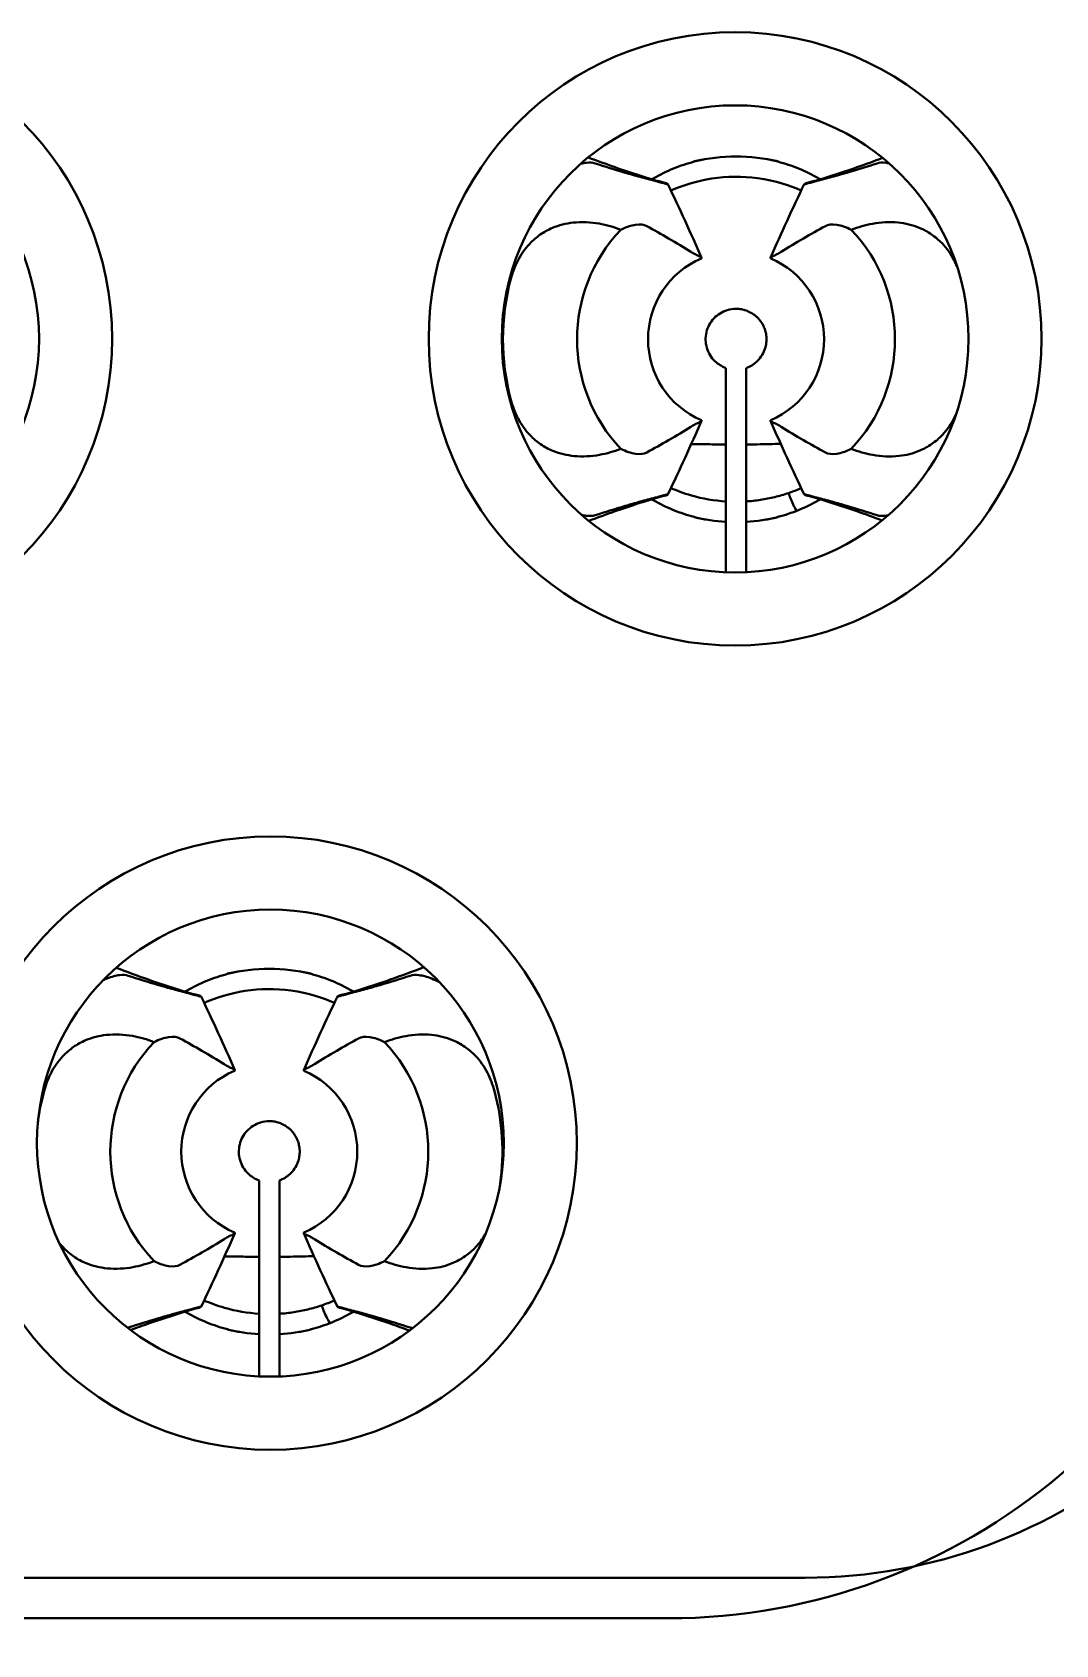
# Model space of a CAD drawing. Header units: millimetres. Extents: x 0 to 1188, y 0 to 840.
# Drawn here: x 117.407 to 119.929, y 345.091 to 349.061 of the extents above; entities that cross this region are included whole.
import ezdxf

# ---------------------------------------------------------------- set-up
doc = ezdxf.new("R2010")
doc.units = ezdxf.units.MM
doc.header["$LTSCALE"] = 2
doc.layers.add('가시적인 것(ISO)', color=3, linetype='Continuous', lineweight=40)

msp = doc.modelspace()

# ---------------------------------------------------------------- linework, layer by layer
at = {"layer": '가시적인 것(ISO)'}
for p, q in [((119.1165, 347.9054), (119.1165, 348.0453)), ((119.1665, 347.9054), (119.1665, 348.0454)), ((119.1165, 347.9054), (119.1165, 347.8553)), ((119.1165, 347.731), (119.1165, 347.8553)), ((119.1665, 347.7312), (119.1665, 347.8553)), ((117.9665, 345.9054), (117.9665, 346.0453)), ((118.0165, 345.9054), (118.0165, 346.0454)), ((117.9665, 345.9054), (117.9665, 345.8553)), ((117.9665, 345.7512), (117.9665, 345.8553)), ((118.0165, 345.751), (118.0165, 345.8553)), ((119.3121, 345.2556), (108.2164, 345.2556)), ((108.5549, 345.1556), (118.9735, 345.1556))]:
    msp.add_line(p, q, dxfattribs=at)
for centre, radius in [((116.8492, 348.3056), 0.755), ((119.1392, 348.3056), 0.755), ((116.8492, 348.3056), 0.575), ((119.1392, 348.3056), 0.575), ((117.9942, 346.3256), 0.755), ((117.9942, 346.3256), 0.575)]:
    msp.add_circle(centre, radius, dxfattribs=at)
for centre, radius, start, end in [((119.1415, 348.3046), 0.45, 90, 103.1782), ((119.1415, 348.3046), 0.45, 76.8218, 90), ((119.1415, 348.3046), 0.3916, 136.4808, 223.5197), ((119.1415, 348.3046), 0.3916, 316.4807, 43.5197), ((119.1415, 348.3046), 0.2168, 113.2155, 246.7835), ((119.1415, 348.3046), 0.2168, 293.2154, 66.7839), ((119.1415, 348.3046), 0.5744, 164.9931, 195.0072), ((119.1415, 348.3046), 0.45, 256.8218, 266.8153), ((119.1415, 348.3046), 0.45, 273.1847, 283.1782), ((117.9915, 346.3046), 0.45, 90, 103.1782), ((117.9915, 346.3046), 0.45, 76.8218, 90), ((117.9915, 346.3046), 0.3916, 136.4808, 223.5197), ((117.9915, 346.3046), 0.3916, 316.4807, 43.5197), ((117.9915, 346.3046), 0.2168, 113.2155, 246.7835), ((117.9915, 346.3046), 0.2168, 293.2154, 66.7839), ((117.9915, 346.3046), 0.5744, 164.9931, 173.2253), ((117.9915, 346.3046), 0.5744, 352.1098, 15.0072), ((118.9735, 346.6556), 1.5, 270, 350), ((119.3121, 346.5556), 1.3, 270, 350), ((119.3121, 346.5556), 2, 270, 350), ((117.9915, 346.3046), 0.45, 256.8218, 266.8153), ((117.9915, 346.3046), 0.45, 273.1847, 283.1782)]:
    msp.add_arc(centre, radius, start, end, dxfattribs=at)
for centre, major_axis, ratio, start_param, end_param in [((118.5184, 348.3739), (-0.463, -0.2959), 0.288481, 3.394768, 3.408061), ((118.4978, 348.4698), (-0.4764, -0.2156), 0.090673, 3.19962, 3.25302), ((119.7852, 348.4699), (-0.4763, 0.2155), 0.09072, 6.171688, 6.225172), ((119.7866, 348.3574), (-0.4849, 0.3125), 0.282244, 6.024101, 6.037103), ((119.1416, 348.3027), (0.0022, -0.0768), 0.987445, 3.113519, 3.4016), ((118.4966, 348.2517), (-0.4848, 0.3124), 0.282264, 2.882484, 2.895485), ((118.4979, 348.1394), (-0.4763, 0.2155), 0.090718, 3.030103, 3.083581), ((119.7853, 348.1395), (-0.4764, -0.2156), 0.090678, 0.058025, 0.111435), ((119.7617, 348.2331), (-0.46, -0.2936), 0.289369, 0.254194, 0.267536), ((117.3684, 346.3739), (-0.463, -0.2959), 0.288481, 3.394768, 3.408061), ((117.3478, 346.4698), (-0.4764, -0.2156), 0.090673, 3.19962, 3.25302), ((118.6352, 346.4699), (-0.4763, 0.2155), 0.09072, 6.171688, 6.225172), ((118.6366, 346.3574), (-0.4849, 0.3125), 0.282242, 6.024103, 6.037105), ((117.9916, 346.3027), (0.0022, -0.0768), 0.987445, 3.113519, 3.4016), ((117.3466, 346.2517), (-0.4848, 0.3124), 0.282262, 2.882486, 2.895487), ((117.3479, 346.1394), (-0.4763, 0.2155), 0.090718, 3.030103, 3.083581), ((118.6353, 346.1395), (-0.4764, -0.2156), 0.090678, 0.058025, 0.111435), ((118.6116, 346.2331), (-0.46, -0.2936), 0.289371, 0.254196, 0.267538)]:
    msp.add_ellipse(centre, major_axis=major_axis, ratio=ratio, start_param=start_param, end_param=end_param, dxfattribs=at)
for points, knots in [([(118.7583, 348.7363), (118.7635, 348.7377), (118.7684, 348.7386), (118.7813, 348.7401), (118.7885, 348.7396), (118.7942, 348.7378)], [-0.009302568, -0.009302568, -0.009302568, -0.009302568, -0.006071666, -0.006071666, -0.000001, -0.000001, -0.000001, -0.000001]), ([(118.9691, 348.6888), (118.9454, 348.695), (118.9238, 348.7015), (118.884, 348.7143), (118.8636, 348.7212), (118.8215, 348.7359), (118.799, 348.7441), (118.7772, 348.7523)], [0.000001, 0.000001, 0.000001, 0.000001, 0.0588699, 0.0588699, 0.1213777, 0.1213777, 0.192838, 0.192838, 0.192838, 0.192838]), ([(118.7942, 348.7378), (118.8178, 348.7302), (118.8428, 348.7223), (118.8802, 348.7113), (118.8925, 348.7078), (118.9169, 348.7012), (118.9296, 348.6978), (118.9426, 348.6945)], [0.000001, 0.000001, 0.000001, 0.000001, 0.02510025, 0.02510025, 0.03680794, 0.03680794, 0.04760817, 0.04760817, 0.04760817, 0.04760817]), ([(118.9375, 348.7006), (118.9538, 348.71), (118.9705, 348.7182), (118.9874, 348.725), (119.0043, 348.7319), (119.0213, 348.7375), (119.0384, 348.742), (119.0485, 348.7446), (119.0586, 348.7469), (119.0687, 348.7487)], [0, 0, 0, 0, 0.25, 0.25, 0.25, 0.5, 0.5, 0.5, 0.6474893, 0.6474893, 0.6474893, 0.6474893]), ([(119.2143, 348.7487), (119.2245, 348.7469), (119.2346, 348.7446), (119.2447, 348.742), (119.2617, 348.7375), (119.2787, 348.7319), (119.2956, 348.725), (119.3125, 348.7182), (119.3292, 348.71), (119.3456, 348.7006)], [0.3524805, 0.3524805, 0.3524805, 0.3524805, 0.5, 0.5, 0.5, 0.75, 0.75, 0.75, 1, 1, 1, 1]), ([(119.5027, 348.7511), (119.4819, 348.7433), (119.4604, 348.7355), (119.4194, 348.7212), (119.399, 348.7143), (119.3592, 348.7015), (119.3376, 348.695), (119.314, 348.6888)], [0.0660033, 0.0660033, 0.0660033, 0.0660033, 0.135923, 0.135923, 0.2001231, 0.2001231, 0.2605456, 0.2605456, 0.2605456, 0.2605456]), ([(119.3405, 348.6945), (119.3533, 348.6977), (119.3661, 348.7011), (119.3904, 348.7078), (119.4027, 348.7113), (119.4401, 348.7223), (119.4652, 348.7302), (119.4888, 348.7378)], [0.000001, 0.000001, 0.000001, 0.000001, 0.01087287, 0.01087287, 0.02267328, 0.02267328, 0.04807128, 0.04807128, 0.04807128, 0.04807128]), ([(119.4888, 348.7378), (119.4945, 348.7396), (119.5018, 348.7401), (119.5129, 348.7388), (119.5156, 348.7384), (119.5184, 348.7378)], [-0.048121605, -0.048121605, -0.048121605, -0.048121605, -0.04200366, -0.04200366, -0.040148084, -0.040148084, -0.040148084, -0.040148084]), ([(118.9453, 348.6938), (118.9657, 348.6882), (118.9751, 348.6849), (118.9734, 348.6867), (118.9729, 348.6871), (118.9723, 348.6875)], [0.000001, 0.000001, 0.000001, 0.000001, 0.01769583, 0.01769583, 0.02027831, 0.02027831, 0.02027831, 0.02027831]), ([(118.981, 348.671), (119.0107, 348.684), (119.0441, 348.6944), (119.119, 348.7058), (119.1571, 348.7061), (119.2389, 348.6952), (119.2751, 348.6828), (119.302, 348.671)], [0.00074803, 0.00074803, 0.00074803, 0.00074803, 0.01038667, 0.01038667, 0.01998416, 0.01998416, 0.03136891, 0.03136891, 0.03136891, 0.03136891]), ([(119.3378, 348.6938), (119.3174, 348.6882), (119.308, 348.6849), (119.3096, 348.6867), (119.3101, 348.6871), (119.3108, 348.6875)], [-0.02032758, -0.02032758, -0.02032758, -0.02032758, -0.00261133, -0.00261133, -0.000001, -0.000001, -0.000001, -0.000001]), ([(118.8575, 348.5743), (118.8404, 348.5809), (118.8226, 348.5861), (118.7833, 348.593), (118.7615, 348.5942), (118.7226, 348.5899), (118.7054, 348.5857), (118.6786, 348.5743), (118.6686, 348.5689), (118.6498, 348.5558), (118.6411, 348.5484), (118.6211, 348.5271), (118.611, 348.5125), (118.596, 348.4827), (118.5907, 348.4682), (118.5867, 348.4534)], [0.000001, 0.000001, 0.000001, 0.000001, 0.00626223, 0.00626223, 0.01343841, 0.01343841, 0.01913464, 0.01913464, 0.02272973, 0.02272973, 0.02626393, 0.02626393, 0.03167014, 0.03167014, 0.03630667, 0.03630667, 0.03630667, 0.03630667]), ([(118.9215, 348.5834), (118.9149, 348.587), (118.9054, 348.5881), (118.8831, 348.5848), (118.8708, 348.5809), (118.8575, 348.5743)], [0.000001, 0.000001, 0.000001, 0.000001, 0.00832328, 0.00832328, 0.01574209, 0.01574209, 0.01574209, 0.01574209]), ([(118.9215, 348.5834), (118.9394, 348.5735), (118.9575, 348.5632), (118.9951, 348.5414), (119.0127, 348.5313), (119.0305, 348.5199)], [0.000001, 0.000001, 0.000001, 0.000001, 0.02267265, 0.02267265, 0.04797339, 0.04797339, 0.04797339, 0.04797339]), ([(119.2526, 348.5199), (119.2703, 348.5312), (119.288, 348.5415), (119.3255, 348.5632), (119.3435, 348.5735), (119.3616, 348.5834)], [0.000001, 0.000001, 0.000001, 0.000001, 0.02202225, 0.02202225, 0.04195247, 0.04195247, 0.04195247, 0.04195247]), ([(119.4255, 348.5743), (119.4123, 348.5809), (119.4001, 348.5847), (119.3777, 348.5881), (119.3682, 348.587), (119.3616, 348.5834)], [0.000001, 0.000001, 0.000001, 0.000001, 0.00737627, 0.00737627, 0.01570949, 0.01570949, 0.01570949, 0.01570949]), ([(119.6858, 348.4842), (119.6837, 348.4892), (119.6814, 348.494), (119.6708, 348.5143), (119.6609, 348.5285), (119.6411, 348.5492), (119.6324, 348.5565), (119.6136, 348.5694), (119.6035, 348.5748), (119.5762, 348.5862), (119.5586, 348.5903), (119.5197, 348.5942), (119.4984, 348.5929), (119.4599, 348.5859), (119.4423, 348.5808), (119.4255, 348.5743)], [0.00327184, 0.00327184, 0.00327184, 0.00327184, 0.00488809, 0.00488809, 0.01015041, 0.01015041, 0.01364946, 0.01364946, 0.01725329, 0.01725329, 0.02305912, 0.02305912, 0.03007931, 0.03007931, 0.03622793, 0.03622793, 0.03622793, 0.03622793]), ([(119.0305, 348.5199), (119.0334, 348.5181), (119.0362, 348.5164), (119.0415, 348.5135), (119.044, 348.5123), (119.0465, 348.5112)], [-0.007255096, -0.007255096, -0.007255096, -0.007255096, -0.003632959, -0.003632959, -0.000001, -0.000001, -0.000001, -0.000001]), ([(119.0564, 348.504), (119.0572, 348.5046), (119.0568, 348.5055), (119.0552, 348.5068), (119.0535, 348.508), (119.0506, 348.5095), (119.0465, 348.5112)], [0, 0, 0, 0, 0.5, 0.5, 0.5, 1, 1, 1, 1]), ([(119.2366, 348.5112), (119.2324, 348.5095), (119.2295, 348.508), (119.2279, 348.5068), (119.2262, 348.5055), (119.2258, 348.5046), (119.2266, 348.504)], [0, 0, 0, 0, 0.5, 0.5, 0.5, 1, 1, 1, 1]), ([(119.2366, 348.5112), (119.239, 348.5123), (119.2416, 348.5135), (119.2469, 348.5164), (119.2497, 348.518), (119.2526, 348.5199)], [-0.007254423, -0.007254423, -0.007254423, -0.007254423, -0.003622775, -0.003622775, -0.000001, -0.000001, -0.000001, -0.000001]), ([(119.0896, 348.2505), (119.0849, 348.255), (119.0808, 348.2601), (119.0774, 348.2657), (119.074, 348.2712), (119.0714, 348.2773), (119.0695, 348.2835), (119.0677, 348.2898), (119.0667, 348.2962), (119.0665, 348.3027), (119.0664, 348.3092), (119.0671, 348.3157), (119.0686, 348.3221), (119.0701, 348.3284), (119.0724, 348.3345), (119.0755, 348.3402), (119.0786, 348.3459), (119.0824, 348.3513), (119.0869, 348.356), (119.0914, 348.3608), (119.0965, 348.365), (119.1021, 348.3684), (119.1077, 348.3719), (119.1137, 348.3746), (119.12, 348.3765)], [0, 0, 0, 0, 0.125, 0.125, 0.125, 0.25, 0.25, 0.25, 0.375, 0.375, 0.375, 0.5, 0.5, 0.5, 0.625, 0.625, 0.625, 0.75, 0.75, 0.75, 0.875, 0.875, 0.875, 0.9999979, 0.9999979, 0.9999979, 0.9999979]), ([(119.1415, 348.3796), (119.146, 348.3796), (119.1505, 348.3792), (119.1549, 348.3784), (119.1567, 348.3781), (119.1586, 348.3777), (119.1604, 348.3772), (119.1642, 348.3762), (119.168, 348.3749), (119.1717, 348.3733), (119.1739, 348.3723), (119.176, 348.3712), (119.1781, 348.3701), (119.1812, 348.3684), (119.184, 348.3665), (119.1868, 348.3644), (119.1891, 348.3626), (119.1914, 348.3607), (119.1935, 348.3587), (119.1956, 348.3567), (119.1976, 348.3545), (119.1994, 348.3523), (119.2016, 348.3496), (119.2036, 348.3468), (119.2055, 348.3438), (119.2067, 348.3418), (119.2079, 348.3397), (119.2089, 348.3375), (119.2107, 348.3339), (119.2121, 348.3302), (119.2133, 348.3264), (119.2138, 348.3246), (119.2143, 348.3228), (119.2147, 348.3209), (119.2157, 348.3166), (119.2163, 348.3121), (119.2165, 348.3076), (119.2165, 348.3063), (119.2165, 348.3049), (119.2165, 348.3036), (119.2164, 348.2986), (119.2159, 348.2936), (119.2148, 348.2887), (119.2146, 348.2879), (119.2144, 348.2871), (119.2142, 348.2863), (119.2129, 348.281), (119.211, 348.2758), (119.2085, 348.2708), (119.2056, 348.2652), (119.202, 348.2599), (119.1978, 348.2551), (119.1941, 348.2508), (119.1899, 348.247), (119.1853, 348.2437), (119.1847, 348.2433), (119.1841, 348.2429), (119.1835, 348.2425), (119.1793, 348.2396), (119.1748, 348.2372), (119.1701, 348.2353), (119.1689, 348.2348), (119.1677, 348.2343), (119.1665, 348.2339)], [0, 0, 0, 0, 0.064029, 0.064029, 0.064029, 0.090909, 0.090909, 0.090909, 0.147575, 0.147575, 0.147575, 0.181818, 0.181818, 0.181818, 0.230906, 0.230906, 0.230906, 0.272727, 0.272727, 0.272727, 0.31446, 0.31446, 0.31446, 0.363636, 0.363636, 0.363636, 0.397788, 0.397788, 0.397788, 0.454545, 0.454545, 0.454545, 0.481311, 0.481311, 0.481311, 0.545455, 0.545455, 0.545455, 0.564756, 0.564756, 0.564756, 0.636364, 0.636364, 0.636364, 0.648191, 0.648191, 0.648191, 0.727273, 0.727273, 0.727273, 0.818182, 0.818182, 0.818182, 0.898575, 0.898575, 0.898575, 0.909091, 0.909091, 0.909091, 0.981969, 0.981969, 0.981969, 1, 1, 1, 1]), ([(119.1165, 348.2339), (119.1114, 348.2357), (119.1017, 348.2404), (119.0933, 348.2469), (119.0896, 348.2505)], [0.0000005, 0.0000005, 0.0000005, 0.0000005, 0.5, 0.999989, 0.999989, 0.999989, 0.999989]), ([(119.1165, 348.1367), (119.1165, 348.1676), (119.1165, 348.192), (119.1165, 348.2251), (119.1165, 348.2339), (119.1165, 348.2339)], [-0.0283629, -0.0283629, -0.0283629, -0.0283629, -0.01405808, -0.01405808, -0.000001, -0.000001, -0.000001, -0.000001]), ([(119.1665, 348.2339), (119.1665, 348.2339), (119.1665, 348.2251), (119.1665, 348.1921), (119.1665, 348.1677), (119.1665, 348.1368)], [-0.0282305, -0.0282305, -0.0282305, -0.0282305, -0.01423903, -0.01423903, -0.0000015, -0.0000015, -0.0000015, -0.0000015]), ([(118.5867, 348.1559), (118.591, 348.14), (118.5967, 348.1246), (118.6124, 348.0947), (118.6223, 348.0806), (118.6421, 348.06), (118.6507, 348.0526), (118.6696, 348.0397), (118.6797, 348.0343), (118.7071, 348.023), (118.7247, 348.0189), (118.7636, 348.0151), (118.7848, 348.0164), (118.8232, 348.0234), (118.8407, 348.0285), (118.8575, 348.0349)], [0.000001, 0.000001, 0.000001, 0.000001, 0.00492376, 0.00492376, 0.01016888, 0.01016888, 0.01366516, 0.01366516, 0.01727295, 0.01727295, 0.02310028, 0.02310028, 0.0300965, 0.0300965, 0.03622826, 0.03622826, 0.03622826, 0.03622826]), ([(119.0465, 348.098), (119.044, 348.097), (119.0415, 348.0957), (119.0361, 348.0928), (119.0334, 348.0912), (119.0304, 348.0893)], [-0.007253637, -0.007253637, -0.007253637, -0.007253637, -0.003622384, -0.003622384, -0.000001, -0.000001, -0.000001, -0.000001]), ([(119.0465, 348.098), (119.0506, 348.0997), (119.0535, 348.1013), (119.0552, 348.1025), (119.0568, 348.1037), (119.0572, 348.1046), (119.0564, 348.1052)], [0, 0, 0, 0, 0.5, 0.5, 0.5, 1, 1, 1, 1]), ([(119.2266, 348.1052), (119.2258, 348.1046), (119.2262, 348.1037), (119.2279, 348.1025), (119.2295, 348.1013), (119.2324, 348.0997), (119.2366, 348.098)], [0, 0, 0, 0, 0.5, 0.5, 0.5, 1, 1, 1, 1]), ([(119.2526, 348.0893), (119.2497, 348.0912), (119.2469, 348.0928), (119.2415, 348.0957), (119.239, 348.097), (119.2366, 348.098)], [-0.007255314, -0.007255314, -0.007255314, -0.007255314, -0.003633065, -0.003633065, -0.000001, -0.000001, -0.000001, -0.000001]), ([(119.4255, 348.0349), (119.4426, 348.0284), (119.4605, 348.0232), (119.4997, 348.0162), (119.5215, 348.015), (119.5605, 348.0193), (119.5776, 348.0235), (119.6045, 348.0349), (119.6145, 348.0404), (119.6333, 348.0534), (119.6419, 348.0609), (119.662, 348.0821), (119.672, 348.0968), (119.6811, 348.1149), (119.6822, 348.117), (119.6832, 348.1192)], [0.000001, 0.000001, 0.000001, 0.000001, 0.00626235, 0.00626235, 0.0134386, 0.0134386, 0.01913477, 0.01913477, 0.02272976, 0.02272976, 0.0262638, 0.0262638, 0.03166957, 0.03166957, 0.03238711, 0.03238711, 0.03238711, 0.03238711]), ([(119.0304, 348.0893), (119.0127, 348.078), (118.995, 348.0678), (118.9575, 348.046), (118.9395, 348.0357), (118.9215, 348.0259)], [0.000001, 0.000001, 0.000001, 0.000001, 0.02202179, 0.02202179, 0.04195434, 0.04195434, 0.04195434, 0.04195434]), ([(119.3616, 348.0259), (119.3436, 348.0357), (119.3256, 348.046), (119.2879, 348.0678), (119.2703, 348.078), (119.2526, 348.0893)], [0.000001, 0.000001, 0.000001, 0.000001, 0.02266577, 0.02266577, 0.04797204, 0.04797204, 0.04797204, 0.04797204]), ([(118.8575, 348.0349), (118.8708, 348.0284), (118.883, 348.0245), (118.9053, 348.0211), (118.9148, 348.0223), (118.9215, 348.0259)], [0.000001, 0.000001, 0.000001, 0.000001, 0.00737626, 0.00737626, 0.01570945, 0.01570945, 0.01570945, 0.01570945]), ([(119.0312, 348.0467), (119.0441, 348.0468), (119.0575, 348.0465), (119.086, 348.0458), (119.1012, 348.0455), (119.1165, 348.0453)], [0.017214595, 0.017214595, 0.017214595, 0.017214595, 0.021507398, 0.021507398, 0.026103666, 0.026103666, 0.026103666, 0.026103666]), ([(119.1665, 348.0454), (119.1753, 348.0455), (119.184, 348.0457), (119.2032, 348.0461), (119.2136, 348.0464), (119.2333, 348.0468), (119.2426, 348.047), (119.2517, 348.0469)], [0.000001, 0.000001, 0.000001, 0.000001, 0.002645454, 0.002645454, 0.005867942, 0.005867942, 0.008896239, 0.008896239, 0.008896239, 0.008896239]), ([(119.3616, 348.0259), (119.3682, 348.0223), (119.3777, 348.0211), (119.4, 348.0245), (119.4122, 348.0284), (119.4255, 348.0349)], [0.000001, 0.000001, 0.000001, 0.000001, 0.00832329, 0.00832329, 0.01574211, 0.01574211, 0.01574211, 0.01574211]), ([(119.1165, 347.9054), (119.0878, 347.9072), (119.0593, 347.9121), (119.0119, 347.9256), (118.995, 347.9321), (118.981, 347.9382)], [0.000001, 0.000001, 0.000001, 0.000001, 0.00863494, 0.00863494, 0.01473932, 0.01473932, 0.01473932, 0.01473932]), ([(118.7788, 347.8575), (118.8001, 347.8655), (118.8221, 347.8736), (118.8637, 347.8881), (118.8841, 347.895), (118.9239, 347.9077), (118.9455, 347.9142), (118.9691, 347.9204)], [0.06425, 0.06425, 0.06425, 0.06425, 0.1360095, 0.1360095, 0.2001654, 0.2001654, 0.2604816, 0.2604816, 0.2604816, 0.2604816]), ([(118.9426, 347.9147), (118.9297, 347.9115), (118.917, 347.9081), (118.8927, 347.9015), (118.8804, 347.8979), (118.843, 347.8869), (118.8178, 347.8791), (118.7942, 347.8715)], [0.000001, 0.000001, 0.000001, 0.000001, 0.01087239, 0.01087239, 0.02267253, 0.02267253, 0.04807062, 0.04807062, 0.04807062, 0.04807062]), ([(119.0686, 347.8606), (119.0585, 347.8624), (119.0484, 347.8646), (119.0384, 347.8672), (119.0213, 347.8717), (119.0043, 347.8773), (118.9874, 347.8842), (118.9705, 347.8911), (118.9538, 347.8992), (118.9375, 347.9086)], [0.2633685, 0.2633685, 0.2633685, 0.2633685, 0.43111, 0.43111, 0.43111, 0.715555, 0.715555, 0.715555, 1, 1, 1, 1]), ([(118.9453, 347.9154), (118.9656, 347.9211), (118.9751, 347.9244), (118.9734, 347.9225), (118.9729, 347.9222), (118.9723, 347.9217)], [-0.02032757, -0.02032757, -0.02032757, -0.02032757, -0.00261135, -0.00261135, -0.000001, -0.000001, -0.000001, -0.000001]), ([(119.2709, 347.9261), (119.2596, 347.9223), (119.2368, 347.9156), (119.2019, 347.9087), (119.1783, 347.9061), (119.1665, 347.9054)], [0.0000018, 0.0000018, 0.0000018, 0.0000018, 0.3333334, 0.6666667, 1, 1, 1, 1]), ([(119.1665, 347.9054), (119.1665, 347.9006), (119.1665, 347.8905), (119.1665, 347.8743), (119.1665, 347.8623), (119.1665, 347.8558), (119.1665, 347.8553)], [0, 0, 0, 0, 0.125, 0.25, 0.375, 0.3853845, 0.3853845, 0.3853845, 0.3853845]), ([(119.3456, 347.9086), (119.3292, 347.8992), (119.3125, 347.8911), (119.2956, 347.8842), (119.2787, 347.8773), (119.2617, 347.8717), (119.2446, 347.8672), (119.2346, 347.8646), (119.2245, 347.8624), (119.2144, 347.8606)], [0, 0, 0, 0, 0.2844503, 0.2844503, 0.2844503, 0.5689005, 0.5689005, 0.5689005, 0.7366104, 0.7366104, 0.7366104, 0.7366104]), ([(119.2905, 347.8821), (119.2875, 347.8876), (119.2816, 347.8988), (119.275, 347.9136), (119.2719, 347.9222), (119.2709, 347.9261)], [0.0448363, 0.0448363, 0.0448363, 0.0448363, 0.3333333, 0.6666667, 0.9998988, 0.9998988, 0.9998988, 0.9998988]), ([(119.3378, 347.9154), (119.3174, 347.9211), (119.3079, 347.9244), (119.3097, 347.9225), (119.3101, 347.9222), (119.3108, 347.9217)], [0.000001, 0.000001, 0.000001, 0.000001, 0.01769584, 0.01769584, 0.02027831, 0.02027831, 0.02027831, 0.02027831]), ([(119.314, 347.9204), (119.3376, 347.9142), (119.3592, 347.9077), (119.3991, 347.8949), (119.4195, 347.888), (119.4599, 347.8739), (119.4808, 347.8663), (119.5011, 347.8587)], [0.000001, 0.000001, 0.000001, 0.000001, 0.0588726, 0.0588726, 0.1213808, 0.1213808, 0.1876601, 0.1876601, 0.1876601, 0.1876601]), ([(119.4888, 347.8715), (119.4652, 347.8791), (119.4402, 347.8869), (119.4028, 347.8979), (119.3905, 347.9014), (119.3662, 347.9081), (119.3534, 347.9115), (119.3404, 347.9147)], [0.000001, 0.000001, 0.000001, 0.000001, 0.02510087, 0.02510087, 0.0368086, 0.0368086, 0.04760889, 0.04760889, 0.04760889, 0.04760889]), ([(118.7942, 347.8715), (118.7885, 347.8696), (118.7813, 347.8691), (118.7691, 347.8705), (118.7653, 347.8712), (118.7613, 347.8722)], [-0.04812161, -0.04812161, -0.04812161, -0.04812161, -0.042003663, -0.042003663, -0.03943709, -0.03943709, -0.03943709, -0.03943709]), ([(119.1165, 347.731), (119.1165, 347.7505), (119.1165, 347.7921), (119.1165, 347.8331), (119.1165, 347.8547)], [0.374824, 0.374824, 0.374824, 0.374824, 0.6666667, 0.9999916, 0.9999916, 0.9999916, 0.9999916]), ([(119.1665, 347.8547), (119.1665, 347.8331), (119.1665, 347.7922), (119.1665, 347.7507), (119.1665, 347.7312)], [0.0000084, 0.0000084, 0.0000084, 0.0000084, 0.3333333, 0.6241763, 0.6241763, 0.6241763, 0.6241763]), ([(119.5156, 347.8709), (119.5138, 347.8706), (119.5119, 347.8703), (119.5017, 347.8691), (119.4945, 347.8696), (119.4888, 347.8715)], [-0.007340497, -0.007340497, -0.007340497, -0.007340497, -0.00607167, -0.00607167, -0.000001, -0.000001, -0.000001, -0.000001]), ([(117.8191, 346.6888), (117.7954, 346.695), (117.7738, 346.7015), (117.734, 346.7143), (117.7136, 346.7212), (117.667, 346.7375), (117.6401, 346.7474), (117.6143, 346.7572)], [0.000001, 0.000001, 0.000001, 0.000001, 0.0588699, 0.0588699, 0.1213777, 0.1213777, 0.2070436, 0.2070436, 0.2070436, 0.2070436]), ([(117.7875, 346.7006), (117.8038, 346.71), (117.8205, 346.7182), (117.8374, 346.725), (117.8543, 346.7319), (117.8713, 346.7375), (117.8884, 346.742), (117.8985, 346.7446), (117.9086, 346.7469), (117.9187, 346.7487)], [0, 0, 0, 0, 0.25, 0.25, 0.25, 0.5, 0.5, 0.5, 0.6474893, 0.6474893, 0.6474893, 0.6474893]), ([(118.0643, 346.7487), (118.0745, 346.7469), (118.0846, 346.7446), (118.0947, 346.742), (118.1117, 346.7375), (118.1287, 346.7319), (118.1456, 346.725), (118.1625, 346.7182), (118.1792, 346.71), (118.1956, 346.7006)], [0.3524805, 0.3524805, 0.3524805, 0.3524805, 0.5, 0.5, 0.5, 0.75, 0.75, 0.75, 1, 1, 1, 1]), ([(118.3725, 346.7586), (118.3456, 346.7484), (118.3173, 346.7379), (118.2694, 346.7212), (118.249, 346.7143), (118.2092, 346.7015), (118.1876, 346.695), (118.164, 346.6888)], [0.0435794, 0.0435794, 0.0435794, 0.0435794, 0.135923, 0.135923, 0.2001231, 0.2001231, 0.2605456, 0.2605456, 0.2605456, 0.2605456]), ([(117.5823, 346.7268), (117.5855, 346.7283), (117.5887, 346.7296), (117.6034, 346.7354), (117.6138, 346.7381), (117.6313, 346.7401), (117.6385, 346.7396), (117.6442, 346.7378)], [-0.01429231, -0.01429231, -0.01429231, -0.01429231, -0.0125463, -0.0125463, -0.00607167, -0.00607167, -0.000001, -0.000001, -0.000001, -0.000001]), ([(117.6442, 346.7378), (117.6678, 346.7302), (117.6928, 346.7223), (117.7302, 346.7113), (117.7425, 346.7078), (117.7669, 346.7012), (117.7796, 346.6978), (117.7926, 346.6945)], [0.000001, 0.000001, 0.000001, 0.000001, 0.02510025, 0.02510025, 0.03680794, 0.03680794, 0.04760817, 0.04760817, 0.04760817, 0.04760817]), ([(117.831, 346.671), (117.8607, 346.684), (117.8941, 346.6944), (117.969, 346.7058), (118.0071, 346.7061), (118.0889, 346.6952), (118.1251, 346.6828), (118.152, 346.671)], [0.00074803, 0.00074803, 0.00074803, 0.00074803, 0.01038667, 0.01038667, 0.01998416, 0.01998416, 0.03136891, 0.03136891, 0.03136891, 0.03136891]), ([(118.1905, 346.6945), (118.2033, 346.6977), (118.2161, 346.7011), (118.2404, 346.7078), (118.2527, 346.7113), (118.2901, 346.7223), (118.3152, 346.7302), (118.3388, 346.7378)], [0.000001, 0.000001, 0.000001, 0.000001, 0.01087287, 0.01087287, 0.02267328, 0.02267328, 0.04807128, 0.04807128, 0.04807128, 0.04807128]), ([(118.3388, 346.7378), (118.3445, 346.7396), (118.3518, 346.7401), (118.3694, 346.738), (118.38, 346.7353), (118.3978, 346.7282), (118.4043, 346.7252), (118.411, 346.7217)], [-0.04812161, -0.04812161, -0.04812161, -0.04812161, -0.04200366, -0.04200366, -0.035477, -0.035477, -0.03198349, -0.03198349, -0.03198349, -0.03198349]), ([(117.7953, 346.6938), (117.8157, 346.6882), (117.8251, 346.6849), (117.8234, 346.6867), (117.8229, 346.6871), (117.8223, 346.6875)], [0.000001, 0.000001, 0.000001, 0.000001, 0.01769583, 0.01769583, 0.02027831, 0.02027831, 0.02027831, 0.02027831]), ([(118.1878, 346.6938), (118.1674, 346.6882), (118.158, 346.6849), (118.1596, 346.6867), (118.1601, 346.6871), (118.1608, 346.6875)], [-0.02032758, -0.02032758, -0.02032758, -0.02032758, -0.00261133, -0.00261133, -0.000001, -0.000001, -0.000001, -0.000001]), ([(117.7075, 346.5743), (117.6904, 346.5809), (117.6726, 346.5861), (117.6333, 346.593), (117.6115, 346.5942), (117.5726, 346.5899), (117.5554, 346.5857), (117.5286, 346.5743), (117.5186, 346.5689), (117.4998, 346.5558), (117.4911, 346.5484), (117.4711, 346.5271), (117.461, 346.5125), (117.446, 346.4827), (117.4407, 346.4682), (117.4367, 346.4534)], [0.000001, 0.000001, 0.000001, 0.000001, 0.00626223, 0.00626223, 0.01343841, 0.01343841, 0.01913464, 0.01913464, 0.02272973, 0.02272973, 0.02626393, 0.02626393, 0.03167014, 0.03167014, 0.03630667, 0.03630667, 0.03630667, 0.03630667]), ([(117.7715, 346.5834), (117.7649, 346.587), (117.7554, 346.5881), (117.7331, 346.5848), (117.7208, 346.5809), (117.7075, 346.5743)], [0.000001, 0.000001, 0.000001, 0.000001, 0.00832328, 0.00832328, 0.01574209, 0.01574209, 0.01574209, 0.01574209]), ([(117.7715, 346.5834), (117.7894, 346.5735), (117.8075, 346.5632), (117.8451, 346.5414), (117.8627, 346.5313), (117.8805, 346.5199)], [0.000001, 0.000001, 0.000001, 0.000001, 0.02267265, 0.02267265, 0.04797339, 0.04797339, 0.04797339, 0.04797339]), ([(118.1026, 346.5199), (118.1203, 346.5312), (118.138, 346.5415), (118.1755, 346.5632), (118.1935, 346.5735), (118.2116, 346.5834)], [0.000001, 0.000001, 0.000001, 0.000001, 0.02202225, 0.02202225, 0.04195247, 0.04195247, 0.04195247, 0.04195247]), ([(118.2755, 346.5743), (118.2623, 346.5809), (118.2501, 346.5847), (118.2277, 346.5881), (118.2182, 346.587), (118.2116, 346.5834)], [0.000001, 0.000001, 0.000001, 0.000001, 0.00737627, 0.00737627, 0.01570949, 0.01570949, 0.01570949, 0.01570949]), ([(118.5463, 346.4534), (118.5421, 346.4691), (118.5364, 346.4844), (118.5208, 346.5143), (118.5109, 346.5285), (118.4911, 346.5492), (118.4824, 346.5565), (118.4636, 346.5694), (118.4535, 346.5748), (118.4262, 346.5862), (118.4086, 346.5903), (118.3697, 346.5942), (118.3484, 346.5929), (118.3099, 346.5859), (118.2923, 346.5808), (118.2755, 346.5743)], [0.000001, 0.000001, 0.000001, 0.000001, 0.00488809, 0.00488809, 0.01015041, 0.01015041, 0.01364946, 0.01364946, 0.01725329, 0.01725329, 0.02305912, 0.02305912, 0.03007931, 0.03007931, 0.03622793, 0.03622793, 0.03622793, 0.03622793]), ([(117.8805, 346.5199), (117.8834, 346.5181), (117.8862, 346.5164), (117.8915, 346.5135), (117.894, 346.5123), (117.8965, 346.5112)], [-0.007255096, -0.007255096, -0.007255096, -0.007255096, -0.003632959, -0.003632959, -0.000001, -0.000001, -0.000001, -0.000001]), ([(117.9064, 346.504), (117.9072, 346.5046), (117.9068, 346.5055), (117.9052, 346.5068), (117.9035, 346.508), (117.9006, 346.5095), (117.8965, 346.5112)], [0, 0, 0, 0, 0.5, 0.5, 0.5, 1, 1, 1, 1]), ([(118.0866, 346.5112), (118.0824, 346.5095), (118.0795, 346.508), (118.0779, 346.5068), (118.0762, 346.5055), (118.0758, 346.5046), (118.0766, 346.504)], [0, 0, 0, 0, 0.5, 0.5, 0.5, 1, 1, 1, 1]), ([(118.0866, 346.5112), (118.089, 346.5123), (118.0916, 346.5135), (118.0969, 346.5164), (118.0997, 346.518), (118.1026, 346.5199)], [-0.007254423, -0.007254423, -0.007254423, -0.007254423, -0.003622775, -0.003622775, -0.000001, -0.000001, -0.000001, -0.000001]), ([(117.9396, 346.2505), (117.9349, 346.255), (117.9308, 346.2601), (117.9274, 346.2657), (117.924, 346.2712), (117.9214, 346.2773), (117.9195, 346.2835), (117.9177, 346.2898), (117.9167, 346.2962), (117.9165, 346.3027), (117.9164, 346.3092), (117.9171, 346.3157), (117.9186, 346.3221), (117.9201, 346.3284), (117.9224, 346.3345), (117.9255, 346.3402), (117.9286, 346.3459), (117.9324, 346.3513), (117.9369, 346.356), (117.9414, 346.3608), (117.9465, 346.365), (117.9521, 346.3684), (117.9577, 346.3719), (117.9637, 346.3746), (117.97, 346.3765)], [0, 0, 0, 0, 0.125, 0.125, 0.125, 0.25, 0.25, 0.25, 0.375, 0.375, 0.375, 0.5, 0.5, 0.5, 0.625, 0.625, 0.625, 0.75, 0.75, 0.75, 0.875, 0.875, 0.875, 0.9999979, 0.9999979, 0.9999979, 0.9999979]), ([(117.9915, 346.3796), (117.996, 346.3796), (118.0005, 346.3792), (118.0049, 346.3784), (118.0067, 346.3781), (118.0086, 346.3777), (118.0104, 346.3772), (118.0142, 346.3762), (118.018, 346.3749), (118.0217, 346.3733), (118.0239, 346.3723), (118.026, 346.3712), (118.0281, 346.3701), (118.0312, 346.3684), (118.034, 346.3665), (118.0368, 346.3644), (118.0391, 346.3626), (118.0414, 346.3607), (118.0435, 346.3587), (118.0456, 346.3567), (118.0476, 346.3545), (118.0494, 346.3523), (118.0516, 346.3496), (118.0536, 346.3468), (118.0555, 346.3438), (118.0567, 346.3418), (118.0579, 346.3397), (118.0589, 346.3375), (118.0607, 346.3339), (118.0621, 346.3302), (118.0633, 346.3264), (118.0638, 346.3246), (118.0643, 346.3228), (118.0647, 346.3209), (118.0657, 346.3166), (118.0663, 346.3121), (118.0665, 346.3076), (118.0665, 346.3063), (118.0665, 346.3049), (118.0665, 346.3036), (118.0664, 346.2986), (118.0659, 346.2936), (118.0648, 346.2887), (118.0646, 346.2879), (118.0644, 346.2871), (118.0642, 346.2863), (118.0629, 346.281), (118.061, 346.2758), (118.0585, 346.2708), (118.0556, 346.2652), (118.052, 346.2599), (118.0478, 346.2551), (118.0441, 346.2508), (118.0399, 346.247), (118.0353, 346.2437), (118.0347, 346.2433), (118.0341, 346.2429), (118.0335, 346.2425), (118.0293, 346.2396), (118.0248, 346.2372), (118.0201, 346.2353), (118.0189, 346.2348), (118.0177, 346.2343), (118.0165, 346.2339)], [0, 0, 0, 0, 0.064029, 0.064029, 0.064029, 0.090909, 0.090909, 0.090909, 0.147575, 0.147575, 0.147575, 0.181818, 0.181818, 0.181818, 0.230906, 0.230906, 0.230906, 0.272727, 0.272727, 0.272727, 0.31446, 0.31446, 0.31446, 0.363636, 0.363636, 0.363636, 0.397788, 0.397788, 0.397788, 0.454545, 0.454545, 0.454545, 0.481311, 0.481311, 0.481311, 0.545455, 0.545455, 0.545455, 0.564756, 0.564756, 0.564756, 0.636364, 0.636364, 0.636364, 0.648191, 0.648191, 0.648191, 0.727273, 0.727273, 0.727273, 0.818182, 0.818182, 0.818182, 0.898575, 0.898575, 0.898575, 0.909091, 0.909091, 0.909091, 0.981969, 0.981969, 0.981969, 1, 1, 1, 1]), ([(117.9665, 346.2339), (117.9614, 346.2357), (117.9517, 346.2404), (117.9433, 346.2469), (117.9396, 346.2505)], [0.0000005, 0.0000005, 0.0000005, 0.0000005, 0.5, 0.999989, 0.999989, 0.999989, 0.999989]), ([(117.9665, 346.1367), (117.9665, 346.1676), (117.9665, 346.192), (117.9665, 346.2251), (117.9665, 346.2339), (117.9665, 346.2339)], [-0.0283629, -0.0283629, -0.0283629, -0.0283629, -0.01405808, -0.01405808, -0.000001, -0.000001, -0.000001, -0.000001]), ([(118.0165, 346.2339), (118.0165, 346.2339), (118.0165, 346.2251), (118.0165, 346.1921), (118.0165, 346.1677), (118.0165, 346.1368)], [-0.0282305, -0.0282305, -0.0282305, -0.0282305, -0.01423903, -0.01423903, -0.0000015, -0.0000015, -0.0000015, -0.0000015]), ([(117.4749, 346.0787), (117.4778, 346.0751), (117.4809, 346.0716), (117.4921, 346.06), (117.5007, 346.0526), (117.5196, 346.0397), (117.5297, 346.0343), (117.5571, 346.023), (117.5747, 346.0189), (117.6136, 346.0151), (117.6348, 346.0164), (117.6732, 346.0234), (117.6907, 346.0285), (117.7075, 346.0349)], [0.00873439, 0.00873439, 0.00873439, 0.00873439, 0.01016888, 0.01016888, 0.01366516, 0.01366516, 0.01727295, 0.01727295, 0.02310028, 0.02310028, 0.0300965, 0.0300965, 0.03622826, 0.03622826, 0.03622826, 0.03622826]), ([(117.8804, 346.0893), (117.8627, 346.078), (117.845, 346.0678), (117.8075, 346.046), (117.7895, 346.0357), (117.7715, 346.0259)], [0.000001, 0.000001, 0.000001, 0.000001, 0.02202179, 0.02202179, 0.04195434, 0.04195434, 0.04195434, 0.04195434]), ([(117.8965, 346.098), (117.894, 346.097), (117.8915, 346.0957), (117.8861, 346.0928), (117.8834, 346.0912), (117.8804, 346.0893)], [-0.007253637, -0.007253637, -0.007253637, -0.007253637, -0.003622384, -0.003622384, -0.000001, -0.000001, -0.000001, -0.000001]), ([(117.8965, 346.098), (117.9006, 346.0997), (117.9035, 346.1013), (117.9052, 346.1025), (117.9068, 346.1037), (117.9072, 346.1046), (117.9064, 346.1052)], [0, 0, 0, 0, 0.5, 0.5, 0.5, 1, 1, 1, 1]), ([(118.0766, 346.1052), (118.0758, 346.1046), (118.0762, 346.1037), (118.0779, 346.1025), (118.0795, 346.1013), (118.0824, 346.0997), (118.0866, 346.098)], [0, 0, 0, 0, 0.5, 0.5, 0.5, 1, 1, 1, 1]), ([(118.1026, 346.0893), (118.0997, 346.0912), (118.0969, 346.0928), (118.0915, 346.0957), (118.089, 346.097), (118.0866, 346.098)], [-0.007255314, -0.007255314, -0.007255314, -0.007255314, -0.003633065, -0.003633065, -0.000001, -0.000001, -0.000001, -0.000001]), ([(118.2116, 346.0259), (118.1936, 346.0357), (118.1756, 346.046), (118.1379, 346.0678), (118.1203, 346.078), (118.1026, 346.0893)], [0.000001, 0.000001, 0.000001, 0.000001, 0.02266577, 0.02266577, 0.04797204, 0.04797204, 0.04797204, 0.04797204]), ([(118.2755, 346.0349), (118.2926, 346.0284), (118.3105, 346.0232), (118.3497, 346.0162), (118.3715, 346.015), (118.4105, 346.0193), (118.4276, 346.0235), (118.4545, 346.0349), (118.4645, 346.0404), (118.4833, 346.0534), (118.4919, 346.0609), (118.5088, 346.0787), (118.5166, 346.0892), (118.5233, 346.1005)], [0.000001, 0.000001, 0.000001, 0.000001, 0.00626235, 0.00626235, 0.0134386, 0.0134386, 0.01913477, 0.01913477, 0.02272976, 0.02272976, 0.0262638, 0.0262638, 0.03025485, 0.03025485, 0.03025485, 0.03025485]), ([(117.7075, 346.0349), (117.7208, 346.0284), (117.733, 346.0245), (117.7553, 346.0211), (117.7648, 346.0223), (117.7715, 346.0259)], [0.000001, 0.000001, 0.000001, 0.000001, 0.00737626, 0.00737626, 0.01570945, 0.01570945, 0.01570945, 0.01570945]), ([(117.8812, 346.0467), (117.8941, 346.0468), (117.9075, 346.0465), (117.936, 346.0458), (117.9512, 346.0455), (117.9665, 346.0453)], [0.017214595, 0.017214595, 0.017214595, 0.017214595, 0.021507398, 0.021507398, 0.026103666, 0.026103666, 0.026103666, 0.026103666]), ([(118.0165, 346.0454), (118.0253, 346.0455), (118.034, 346.0457), (118.0532, 346.0461), (118.0636, 346.0464), (118.0833, 346.0468), (118.0926, 346.047), (118.1017, 346.0469)], [0.000001, 0.000001, 0.000001, 0.000001, 0.002645454, 0.002645454, 0.005867942, 0.005867942, 0.008896239, 0.008896239, 0.008896239, 0.008896239]), ([(118.2116, 346.0259), (118.2182, 346.0223), (118.2277, 346.0211), (118.25, 346.0245), (118.2622, 346.0284), (118.2755, 346.0349)], [0.000001, 0.000001, 0.000001, 0.000001, 0.00832329, 0.00832329, 0.01574211, 0.01574211, 0.01574211, 0.01574211]), ([(117.7926, 345.9147), (117.7797, 345.9115), (117.767, 345.9081), (117.7427, 345.9015), (117.7304, 345.8979), (117.693, 345.8869), (117.6678, 345.8791), (117.6442, 345.8715)], [0.000001, 0.000001, 0.000001, 0.000001, 0.01087239, 0.01087239, 0.02267253, 0.02267253, 0.04807062, 0.04807062, 0.04807062, 0.04807062]), ([(117.6496, 345.8653), (117.6643, 345.8707), (117.6792, 345.876), (117.7137, 345.8881), (117.7341, 345.895), (117.7739, 345.9077), (117.7955, 345.9142), (117.8191, 345.9204)], [0.0873718, 0.0873718, 0.0873718, 0.0873718, 0.1360095, 0.1360095, 0.2001654, 0.2001654, 0.2604816, 0.2604816, 0.2604816, 0.2604816]), ([(117.9186, 345.8606), (117.9085, 345.8624), (117.8984, 345.8646), (117.8884, 345.8672), (117.8713, 345.8717), (117.8543, 345.8773), (117.8374, 345.8842), (117.8205, 345.8911), (117.8038, 345.8992), (117.7875, 345.9086)], [0.2633685, 0.2633685, 0.2633685, 0.2633685, 0.43111, 0.43111, 0.43111, 0.715555, 0.715555, 0.715555, 1, 1, 1, 1]), ([(117.7953, 345.9154), (117.8156, 345.9211), (117.8251, 345.9244), (117.8234, 345.9225), (117.8229, 345.9222), (117.8223, 345.9217)], [-0.02032757, -0.02032757, -0.02032757, -0.02032757, -0.00261135, -0.00261135, -0.000001, -0.000001, -0.000001, -0.000001]), ([(117.9665, 345.9054), (117.9378, 345.9072), (117.9093, 345.9121), (117.8619, 345.9256), (117.845, 345.9321), (117.831, 345.9382)], [0.000001, 0.000001, 0.000001, 0.000001, 0.00863494, 0.00863494, 0.01473932, 0.01473932, 0.01473932, 0.01473932]), ([(118.1209, 345.9261), (118.1096, 345.9223), (118.0868, 345.9156), (118.0519, 345.9087), (118.0283, 345.9061), (118.0165, 345.9054)], [0.0000018, 0.0000018, 0.0000018, 0.0000018, 0.3333334, 0.6666667, 1, 1, 1, 1]), ([(118.1956, 345.9086), (118.1792, 345.8992), (118.1625, 345.8911), (118.1456, 345.8842), (118.1287, 345.8773), (118.1117, 345.8717), (118.0946, 345.8672), (118.0846, 345.8646), (118.0745, 345.8624), (118.0644, 345.8606)], [0, 0, 0, 0, 0.2844503, 0.2844503, 0.2844503, 0.5689005, 0.5689005, 0.5689005, 0.7366104, 0.7366104, 0.7366104, 0.7366104]), ([(118.1405, 345.8821), (118.1375, 345.8876), (118.1316, 345.8988), (118.125, 345.9136), (118.1219, 345.9222), (118.1209, 345.9261)], [0.0448363, 0.0448363, 0.0448363, 0.0448363, 0.3333333, 0.6666667, 0.9998988, 0.9998988, 0.9998988, 0.9998988]), ([(118.1878, 345.9154), (118.1674, 345.9211), (118.1579, 345.9244), (118.1597, 345.9225), (118.1601, 345.9222), (118.1608, 345.9217)], [0.000001, 0.000001, 0.000001, 0.000001, 0.01769584, 0.01769584, 0.02027831, 0.02027831, 0.02027831, 0.02027831]), ([(118.164, 345.9204), (118.1876, 345.9142), (118.2092, 345.9077), (118.2491, 345.8949), (118.2695, 345.888), (118.3051, 345.8756), (118.3212, 345.8698), (118.337, 345.8639)], [0.000001, 0.000001, 0.000001, 0.000001, 0.0588726, 0.0588726, 0.1213808, 0.1213808, 0.172457, 0.172457, 0.172457, 0.172457]), ([(118.3388, 345.8715), (118.3152, 345.8791), (118.2902, 345.8869), (118.2528, 345.8979), (118.2405, 345.9014), (118.2162, 345.9081), (118.2034, 345.9115), (118.1904, 345.9147)], [0.000001, 0.000001, 0.000001, 0.000001, 0.02510087, 0.02510087, 0.0368086, 0.0368086, 0.04760889, 0.04760889, 0.04760889, 0.04760889]), ([(118.0165, 345.9054), (118.0165, 345.9006), (118.0165, 345.8905), (118.0165, 345.8743), (118.0165, 345.8623), (118.0165, 345.8558), (118.0165, 345.8553)], [0, 0, 0, 0, 0.125, 0.25, 0.375, 0.3853845, 0.3853845, 0.3853845, 0.3853845]), ([(117.9665, 345.7512), (117.9665, 345.7639), (117.9665, 345.7987), (117.9665, 345.8331), (117.9665, 345.8547)], [0.4757893, 0.4757893, 0.4757893, 0.4757893, 0.6666667, 0.9999916, 0.9999916, 0.9999916, 0.9999916]), ([(118.0165, 345.8547), (118.0165, 345.8331), (118.0165, 345.7986), (118.0165, 345.7638), (118.0165, 345.751)], [0.0000084, 0.0000084, 0.0000084, 0.0000084, 0.3333333, 0.5253847, 0.5253847, 0.5253847, 0.5253847])]:
    msp.add_open_spline(points, degree=3, knots=knots, dxfattribs=at)
for points in [[(118.934, 348.6986), (118.9352, 348.6993), (118.9363, 348.6999), (118.9375, 348.7006)], [(119.3456, 348.7006), (119.3467, 348.6999), (119.3479, 348.6993), (119.349, 348.6986)], [(118.9737, 348.6863), (119.0023, 348.6267), (119.0299, 348.5663), (119.0567, 348.5051)], [(119.2263, 348.5051), (119.2532, 348.5663), (119.2808, 348.6267), (119.3093, 348.6863)], [(119.0564, 348.504), (119.0563, 348.504), (119.0562, 348.5039), (119.0561, 348.5038)], [(119.2266, 348.504), (119.2267, 348.504), (119.2269, 348.5039), (119.227, 348.5038)], [(119.1165, 348.0453), (119.1165, 348.0609), (119.1165, 348.0918), (119.1165, 348.1219), (119.1165, 348.1367)], [(119.1665, 348.1368), (119.1665, 348.1225), (119.1665, 348.0929), (119.1665, 348.0615), (119.1665, 348.0454)], [(119.0567, 348.1041), (119.0299, 348.0429), (119.0023, 347.9825), (118.9737, 347.9229)], [(119.0564, 348.1052), (119.0563, 348.1053), (119.0562, 348.1053), (119.0561, 348.1054)], [(119.3093, 347.9229), (119.2807, 347.9825), (119.2531, 348.0429), (119.2263, 348.1041)], [(119.2266, 348.1052), (119.2267, 348.1053), (119.2268, 348.1053), (119.227, 348.1054)], [(119.302, 347.9382), (119.2918, 347.9338), (119.2814, 347.9297), (119.2709, 347.9261)], [(118.9375, 347.9086), (118.9363, 347.9093), (118.9352, 347.91), (118.934, 347.9107)], [(119.349, 347.9107), (119.3479, 347.91), (119.3467, 347.9093), (119.3456, 347.9086)], [(119.1166, 347.8548), (119.1165, 347.8548), (119.1165, 347.8548), (119.1165, 347.8548)], [(119.1665, 347.8548), (119.1665, 347.8548), (119.1665, 347.8548), (119.1665, 347.8548)], [(117.784, 346.6986), (117.7852, 346.6993), (117.7863, 346.6999), (117.7875, 346.7006)], [(117.8237, 346.6863), (117.8523, 346.6267), (117.8799, 346.5663), (117.9067, 346.5051)], [(118.0763, 346.5051), (118.1032, 346.5663), (118.1308, 346.6267), (118.1593, 346.6863)], [(118.1956, 346.7006), (118.1967, 346.6999), (118.1979, 346.6993), (118.199, 346.6986)], [(117.9064, 346.504), (117.9063, 346.504), (117.9062, 346.5039), (117.9061, 346.5038)], [(118.0766, 346.504), (118.0767, 346.504), (118.0769, 346.5039), (118.077, 346.5038)], [(117.9665, 346.0453), (117.9665, 346.0609), (117.9665, 346.0918), (117.9665, 346.1219), (117.9665, 346.1367)], [(118.0165, 346.1368), (118.0165, 346.1225), (118.0165, 346.0929), (118.0165, 346.0615), (118.0165, 346.0454)], [(117.9067, 346.1041), (117.8799, 346.0429), (117.8523, 345.9825), (117.8237, 345.9229)], [(117.9064, 346.1052), (117.9063, 346.1053), (117.9062, 346.1053), (117.9061, 346.1054)], [(118.1593, 345.9229), (118.1307, 345.9825), (118.1031, 346.0429), (118.0763, 346.1041)], [(118.0766, 346.1052), (118.0767, 346.1053), (118.0768, 346.1053), (118.077, 346.1054)], [(117.7875, 345.9086), (117.7863, 345.9093), (117.7852, 345.91), (117.784, 345.9107)], [(118.152, 345.9382), (118.1418, 345.9338), (118.1314, 345.9297), (118.1209, 345.9261)], [(118.199, 345.9107), (118.1979, 345.91), (118.1967, 345.9093), (118.1956, 345.9086)], [(117.6442, 345.8715), (117.6436, 345.8713), (117.6429, 345.8711), (117.6422, 345.8709)], [(118.3451, 345.8701), (118.3428, 345.8704), (118.3407, 345.8708), (118.3388, 345.8715)], [(117.9666, 345.8548), (117.9665, 345.8548), (117.9665, 345.8548), (117.9665, 345.8548)], [(118.0165, 345.8548), (118.0165, 345.8548), (118.0165, 345.8548), (118.0165, 345.8548)]]:
    msp.add_open_spline(points, degree=3, dxfattribs=at)

doc.saveas('drawing.dxf')
